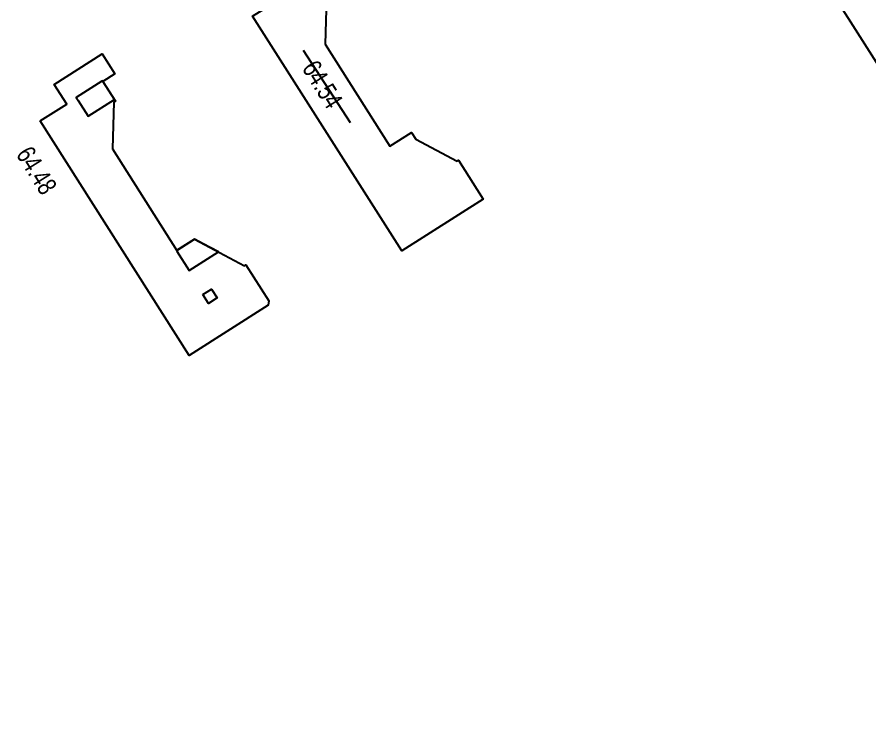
# Model space of a CAD drawing. Extents: x -46296 to 410892, y -135666 to 238728.
# Drawn here: x -36579 to 142911, y -67731 to 83559 of the extents above; entities that cross this region are included whole.
import ezdxf

# ---------------------------------------------------------------- set-up
doc = ezdxf.new("R2010")
doc.units = 0
doc.header["$LTSCALE"] = 10
doc.header["$MEASUREMENT"] = 0
doc.linetypes.add('DOTE', pattern=[2.42, 2, -0.2, 0.02, -0.2])
for name, color, linetype in [('0 @ 1', 7, 'Continuous'), ('A-TECH_结构', 21, 'Continuous'), ('A_AXIS-轴线', 36, 'DOTE'), ('看线', 241, 'Continuous')]:
    doc.layers.add(name, color=color, linetype=linetype)
doc.styles.add('Arial', font='arial.ttf', dxfattribs={"width": 0.75, "height": 2.5})

# ---------------------------------------------------------------- blocks, each defined once
blk = doc.blocks.new('104 轴线')
at = {"layer": 'Defpoints'}
blk.add_lwpolyline([(13135, -2670), (19996, 9914), (18926, 200140), (-165691, 199501, 0.0648429), (-234306, 190322, 0.0648942), (-298282, 163874), (-300993, 152958), (-177498, -41043), (-162540, -55229), (-143745, -84755), (-123037, -89354), (13135, -2670)], format="xyb", close=True, dxfattribs=at)

msp = doc.modelspace()

# ---------------------------------------------------------------- linework, layer by layer
for points in [[(-23685.3, 65982.5), (-21592.2, 62691.8), (-16107.6, 66180.4), (-18630.1, 70146.1), (-18714.5, 70092.4), (-24114.7, 66657.6), (-24114.7, 66657.6), (-23685.3, 65982.5)], [(-2922.6, 34271.8), (-346.4, 30221.7), (5813, 34139.5), (2587.8, 35854.5), (785.8, 36812.2), (-3000.3, 34403.9), (-2922.6, 34271.8)], [(2513.3, 25166.8), (4327.4, 26320.7), (5508.2, 24464.4), (3694, 23310.5), (2513.3, 25166.8)]]:
    msp.add_lwpolyline(points)
at = {"layer": 'A-TECH_结构'}
for points in [[(16007.2, 91452.5), (26048.1, 97839.2), (28731.6, 93620.3), (26200.3, 92010.2), (28830.1, 87875.7), (28535.6, 87688.4), (28229, 77827.5), (41884.9, 56358.4), (46441.2, 59256.5), (47312.6, 57886.5), (56016.2, 53258.3), (56303.1, 53440.8), (61509.2, 45256.3), (44380.5, 34361.3), (12983.7, 83722.1), (18637, 87318), (16007.2, 91452.5)], [(-31743.1, 61690.7), (-26132, 65259.7), (-28761.8, 69394.2), (-18678.7, 75807.7), (-15995.2, 71588.9), (-18526.5, 69978.8), (-15896.7, 65844.3), (-16191.2, 65657), (-16497.7, 55796), (-2922.1, 34453.7), (785.8, 36812.2), (11292.6, 31228.3), (11580.1, 31407.9), (16407.7, 23813.9), (16288.1, 22910.5), (-346.3, 12329.9), (-31743.1, 61690.7)]]:
    msp.add_lwpolyline(points, dxfattribs=at)
at = {"layer": '看线'}
msp.add_line((23617.7, 76559), (33489.3, 61403.1), dxfattribs=at)

# ---------------------------------------------------------------- block references
at = {"layer": 'A_AXIS-轴线'}
msp.add_blockref('104 轴线', (381256.4, 21622.8), dxfattribs=at)

# ---------------------------------------------------------------- texts
at = {"layer": '0 @ 1', "style": 'Arial', "width": 0.75}
for s, p in [('64.54', (23247, 72779.8)), ('64.48', (-36916.7, 54676.9))]:
    msp.add_text(s, height=4000, rotation=301.943328, dxfattribs=at).set_placement(p)

doc.saveas('drawing.dxf')
